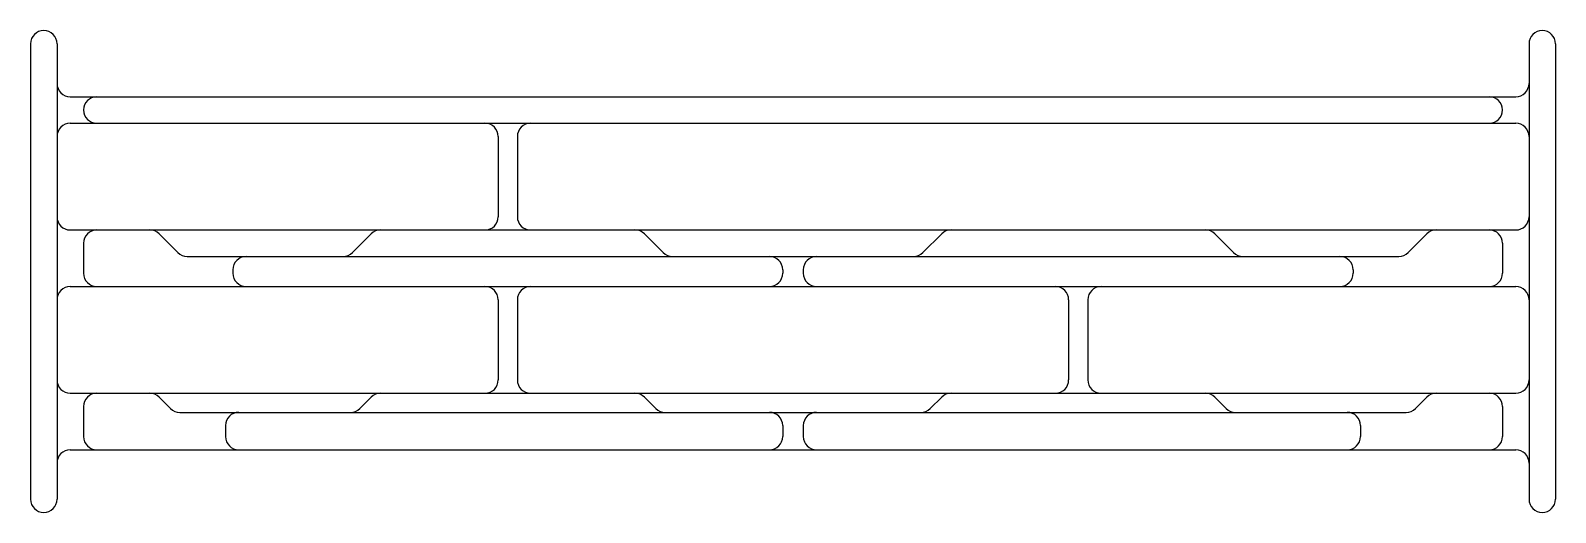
# Model space of a CAD drawing. Header units: millimetres. Extents: x 714362 to 766162, y 4305726 to 4322096.
import ezdxf

# ---------------------------------------------------------------- set-up
doc = ezdxf.new("R2010")
doc.units = ezdxf.units.MM
doc.layers.add('[SKH] Comments', color=1, linetype='Continuous')
doc.layers.add('[SKH] OHT Rail', color=250, linetype='Continuous')

msp = doc.modelspace()

# ---------------------------------------------------------------- linework, layer by layer
at = {"layer": '[SKH] Comments', "color": 0}
for p, q in [((730249, 4318496, 944), (730249, 4315771, 944)), ((730899, 4318496, 944), (730899, 4315771, 944)), ((721235, 4313971, 944), (721235, 4313851, 944)), ((739912, 4313971, 944), (739912, 4313851, 944)), ((740612, 4313971, 944), (740612, 4313851, 944)), ((759289, 4313971, 944), (759289, 4313851, 944)), ((730249, 4312951, 944), (730249, 4310226, 944)), ((730899, 4312951, 944), (730899, 4310226, 944)), ((749625, 4312951, 944), (749625, 4310226, 944)), ((750275, 4312951, 944), (750275, 4310226, 944)), ((720985, 4308676, 944), (720985, 4308306, 944)), ((739912, 4308676, 944), (739912, 4308306, 944)), ((740612, 4308676, 944), (740612, 4308306, 944)), ((759539, 4308676, 944), (759539, 4308306, 944))]:
    msp.add_line(p, q, dxfattribs=at)
at = {"layer": '[SKH] OHT Rail'}
for p, q in [((714362, 4321646, 944), (714362, 4306176, 944)), ((715262, 4321646, 944), (715262, 4306176, 944)), ((765262, 4321646, 944), (765262, 4306176, 944)), ((766162, 4321646, 944), (766162, 4306176, 944)), ((715712, 4319846, 944), (764812, 4319846, 944)), ((715712, 4318946, 944), (764812, 4318946, 944)), ((715712, 4315321, 944), (764812, 4315321, 944)), ((718730, 4315189, 944), (719366, 4314552, 944)), ((725935, 4315189, 944), (725298, 4314552, 944)), ((735212, 4315189, 944), (735848, 4314552, 944)), ((745312, 4315189, 944), (744675, 4314552, 944)), ((754588, 4315189, 944), (755224, 4314552, 944)), ((761794, 4315189, 944), (761157, 4314552, 944)), ((716162, 4314871, 944), (716162, 4313851, 944)), ((764362, 4314871, 944), (764362, 4313851, 944)), ((719685, 4314421, 944), (760839, 4314421, 944)), ((715712, 4313401, 944), (764812, 4313401, 944)), ((715712, 4309776, 944), (764812, 4309776, 944)), ((716162, 4309326, 944), (716162, 4308306, 944)), ((718730, 4309644, 944), (719116, 4309258, 944)), ((725935, 4309644, 944), (725548, 4309258, 944)), ((735212, 4309644, 944), (735598, 4309258, 944)), ((745312, 4309644, 944), (744925, 4309258, 944)), ((754588, 4309644, 944), (754974, 4309258, 944)), ((761794, 4309644, 944), (761407, 4309258, 944)), ((764362, 4309326, 944), (764362, 4308306, 944)), ((719435, 4309126, 944), (761089, 4309126, 944)), ((715712, 4307856, 944), (764812, 4307856, 944))]:
    msp.add_line(p, q, dxfattribs=at)
for centre, start, end in [((714812, 4321646, 944), 90, 180), ((714812, 4321646, 944), 0, 90), ((765712, 4321646, 944), 90, 180), ((765712, 4321646, 944), 0, 90), ((715712, 4320296, 944), 180, 270), ((764812, 4320296, 944), 270, 0), ((716612, 4319396, 944), 90, 180), ((763912, 4319396, 944), 0, 90), ((716612, 4319396, 944), 180, 270), ((763912, 4319396, 944), 270, 0), ((715712, 4318496, 944), 90, 180), ((729799, 4318496, 944), 0, 90), ((731349, 4318496, 944), 90, 180), ((764812, 4318496, 944), 0, 90), ((715712, 4315771, 944), 180, 270), ((729799, 4315771, 944), 270, 0), ((731349, 4315771, 944), 180, 270), ((764812, 4315771, 944), 270, 0), ((716612, 4314871, 944), 90, 180), ((718412, 4314871, 944), 45, 90), ((726253, 4314871, 944), 90, 135), ((734894, 4314871, 944), 45, 90), ((745630, 4314871, 944), 90, 135), ((754269, 4314871, 944), 45, 90), ((762112, 4314871, 944), 90, 135), ((763912, 4314871, 944), 0, 90), ((719685, 4314871, 944), 225, 270), ((724980, 4314871, 944), 270, 315), ((736167, 4314871, 944), 225, 270), ((744357, 4314871, 944), 270, 315), ((755542, 4314871, 944), 225, 270), ((760839, 4314871, 944), 270, 315), ((721685, 4313971, 944), 90, 180), ((739462, 4313971, 944), 0, 90), ((741062, 4313971, 944), 90, 180), ((758839, 4313971, 944), 0, 90), ((715712, 4312951, 944), 90, 180), ((716612, 4313851, 944), 180, 270), ((721685, 4313851, 944), 180, 270), ((729799, 4312951, 944), 0, 90), ((731349, 4312951, 944), 90, 180), ((739462, 4313851, 944), 270, 0), ((741062, 4313851, 944), 180, 270), ((749175, 4312951, 944), 0, 90), ((750725, 4312951, 944), 90, 180), ((758839, 4313851, 944), 270, 0), ((763912, 4313851, 944), 270, 0), ((764812, 4312951, 944), 0, 90), ((715712, 4310226, 944), 180, 270), ((716612, 4309326, 944), 90, 180), ((718412, 4309326, 944), 45, 90), ((726253, 4309326, 944), 90, 135), ((729799, 4310226, 944), 270, 0), ((731349, 4310226, 944), 180, 270), ((734894, 4309326, 944), 45, 90), ((745630, 4309326, 944), 90, 135), ((749175, 4310226, 944), 270, 0), ((750725, 4310226, 944), 180, 270), ((754269, 4309326, 944), 45, 90), ((762112, 4309326, 944), 90, 135), ((763912, 4309326, 944), 0, 90), ((764812, 4310226, 944), 270, 0), ((719435, 4309576, 944), 225, 270), ((725230, 4309576, 944), 270, 315), ((735917, 4309576, 944), 225, 270), ((744607, 4309576, 944), 270, 315), ((755292, 4309576, 944), 225, 270), ((761089, 4309576, 944), 270, 315), ((721435, 4308676, 944), 90, 180), ((739462, 4308676, 944), 0, 90), ((741062, 4308676, 944), 90, 180), ((759089, 4308676, 944), 0, 90), ((716612, 4308306, 944), 180, 270), ((721435, 4308306, 944), 180, 270), ((739462, 4308306, 944), 270, 0), ((741062, 4308306, 944), 180, 270), ((759089, 4308306, 944), 270, 0), ((763912, 4308306, 944), 270, 0), ((715712, 4307406, 944), 90, 180), ((764812, 4307406, 944), 0, 90), ((714812, 4306176, 944), 180, 270), ((714812, 4306176, 944), 270, 0), ((765712, 4306176, 944), 180, 270), ((765712, 4306176, 944), 270, 0)]:
    msp.add_arc(centre, 450, start, end, dxfattribs=at)

doc.saveas('drawing.dxf')
